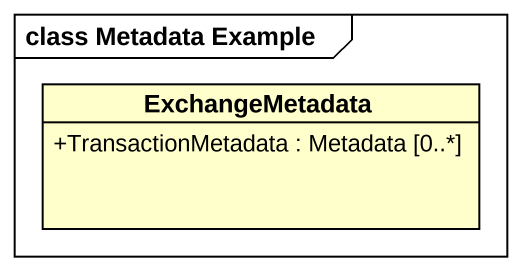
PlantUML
@startuml
mainframe class Metadata Example
hide circle
hide empty members
skinparam classAttributeIconSize 0
class ExchangeMetadata {
  +TransactionMetadata : Metadata [0..*]
}
@enduml
